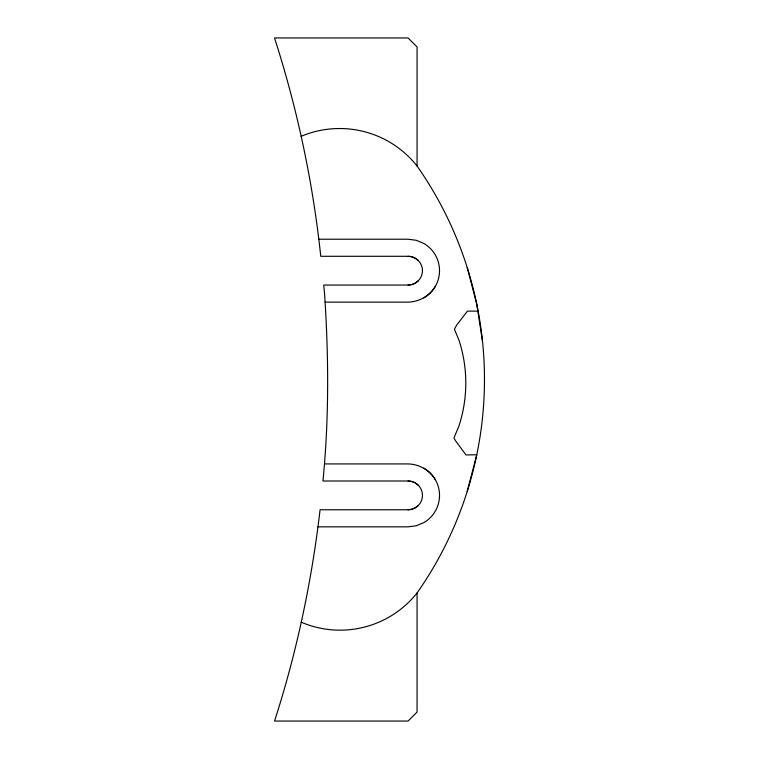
<?xml version="1.0" encoding="UTF-8"?>
<svg xmlns="http://www.w3.org/2000/svg" width="759" height="759" viewBox="0 0 759 759"><rect width="100%" height="100%" fill="white"/><g stroke="black" fill="none" stroke-linecap="round" stroke-linejoin="round"><path stroke-width="1.14" d="M467.221 491.434L476.775 454.774L465.988 454.935L455.305 440.438L453.986 437.867L458.929 426.027A138.223 138.223 0 0 0 458.929 340.032L454.413 329.226L456.614 325.175L467.43 311.124L477.838 311.124M435.324 286.399C429.622 295.906 419.148 301.949 408.076 302.129L324.994 302.129M418.247 280.839L415.268 283.126L411.795 284.568L408.076 285.052L323.695 285.052L324.529 293.24C328.723 355.734 329.121 418.617 322.954 480.997L408.076 480.997L411.795 481.491L415.268 482.923L418.247 485.21M418.247 505.551L415.268 507.837L411.795 509.27L408.076 509.763L320.08 509.763C311.731 581.413 296.712 652.379 274.54 721.05L408.076 721.05L417.061 712.065L417.061 592.969A371.701 371.701 0 0 0 417.061 166.031L417.061 46.935L408.076 37.95L274.521 37.95C297.357 108.869 312.898 182.207 320.763 256.295L408.076 256.295L411.795 256.779L415.268 258.221L418.247 260.508M319.017 239.218L408.076 239.218L416.217 240.29L423.807 243.43A31.461 31.461 0 0 1 423.807 297.917M324.653 463.92L408.076 463.92C419.148 464.11 429.622 470.153 435.324 479.65M318.012 526.841L408.076 526.841L416.217 525.769L423.807 522.619A31.461 31.461 0 0 0 423.807 468.132M467.221 267.566L476.775 304.226L482.544 341.664M417.061 592.969A98.328 98.328 0 0 1 301.219 622.181M301.086 136.354A98.698 98.698 0 0 1 417.061 166.031M408.076 256.295A14.383 14.383 0 0 1 422.459 270.678A14.383 14.383 0 0 1 408.076 285.052M408.076 480.997A14.383 14.383 0 0 1 422.459 495.38A14.383 14.383 0 0 1 408.076 509.763"/></g></svg>
